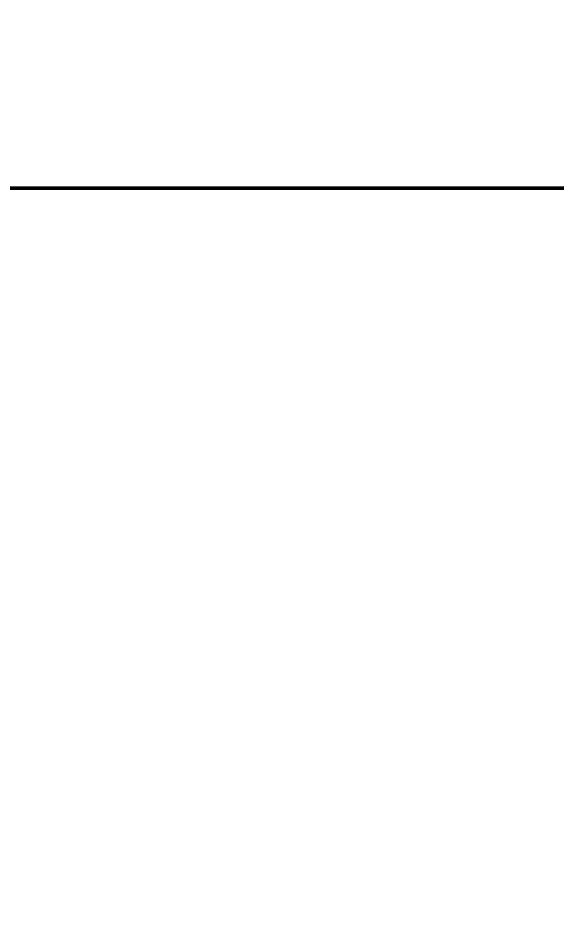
# Model space of a CAD drawing. Header units: millimetres. Extents: x 0 to 594, y 0 to 420.
# Drawn here: x 116.77 to 117.372, y 72.843 to 73.845 of the extents above; entities that cross this region are included whole.
import ezdxf

# ---------------------------------------------------------------- set-up
doc = ezdxf.new("R2010")
doc.units = ezdxf.units.MM
doc.layers.add('01-VISIBLE', color=7, linetype='CONTINUOUS', lineweight=50)
doc.layers.add('04-COTA', color=3, linetype='CONTINUOUS', lineweight=25)
doc.styles.add('ISO3098', font='isocpeur.ttf')
doc.dimstyles.new('FLAMA-ISO', dxfattribs={"dimtxt": 3.5, "dimasz": 3, "dimexe": 2, "dimexo": 1, "dimgap": 1, "dimtad": 1, "dimdec": 1, "dimtxsty": 'ISO3098', "dimcen": 2.5, "dimclrd": 3, "dimclre": 3, "dimclrt": 3, "dimazin": 3, "dimtfac": 1, "dimtmove": 0, "dimatfit": 3, "dimlwd": 25, "dimlwe": 25})

msp = doc.modelspace()

# ---------------------------------------------------------------- linework, layer by layer
at = {"layer": '01-VISIBLE'}
msp.add_lwpolyline([(117.9, 73.6547), (117.7495, 73.6547), (117.599, 73.6547), (117.4485, 73.6547), (117.298, 73.6547), (117.1475, 73.6547), (116.997, 73.6547), (116.8465, 73.6547), (116.696, 73.6547), (116.5455, 73.6547), (116.395, 73.6547), (116.2446, 73.6547), (116.0941, 73.6547), (115.9436, 73.6547), (115.7931, 73.6547), (115.6426, 73.6547), (115.4921, 73.6547)], dxfattribs=at)

# ---------------------------------------------------------------- dimensions: what is measured, and where the dimension line sits
at = {"layer": '04-COTA'}
msp.add_linear_dim(base=(142, 34.6547), p1=(120, 34.6547), p2=(93, 379.3453), angle=90, dimstyle='FLAMA-ISO', override={"dimlfac": 2}, dxfattribs=at).render()

doc.saveas('drawing.dxf')
